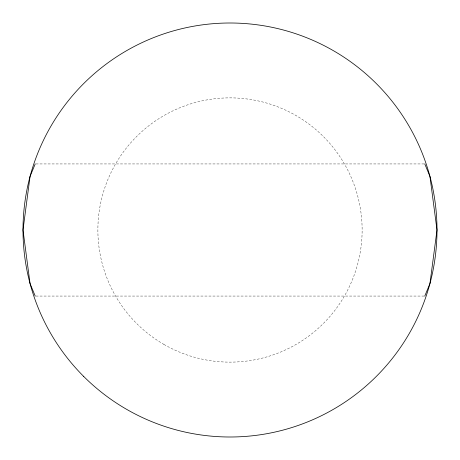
<?xml version="1.0" encoding="UTF-8"?>
<svg xmlns="http://www.w3.org/2000/svg" width="460" height="460" viewBox="0 0 460 460"><rect width="100%" height="100%" fill="white"/><g stroke="black" fill="none" stroke-linecap="round" stroke-linejoin="round"><path stroke-width="0.34" stroke-dasharray="2.3 1.72" d="M35.943 163.938L424.775 163.938M35.943 296.062L424.775 296.062M163.938 344.425A132.129 132.129 0 0 0 362.129 230A132.129 132.129 0 0 0 163.938 115.575A132.129 132.129 0 0 0 163.938 344.425"/><path stroke-width="0.69" d="M35.224 163.938L30.055 176.427L23 230L30.055 283.578L35.224 296.062M424.775 296.062L429.945 283.573L437 230L429.945 176.421L424.775 163.938M83.628 376.372A207 207 0 0 0 429.945 283.573A207 207 0 0 0 176.421 30.055A207 207 0 0 0 83.628 376.372"/></g></svg>
